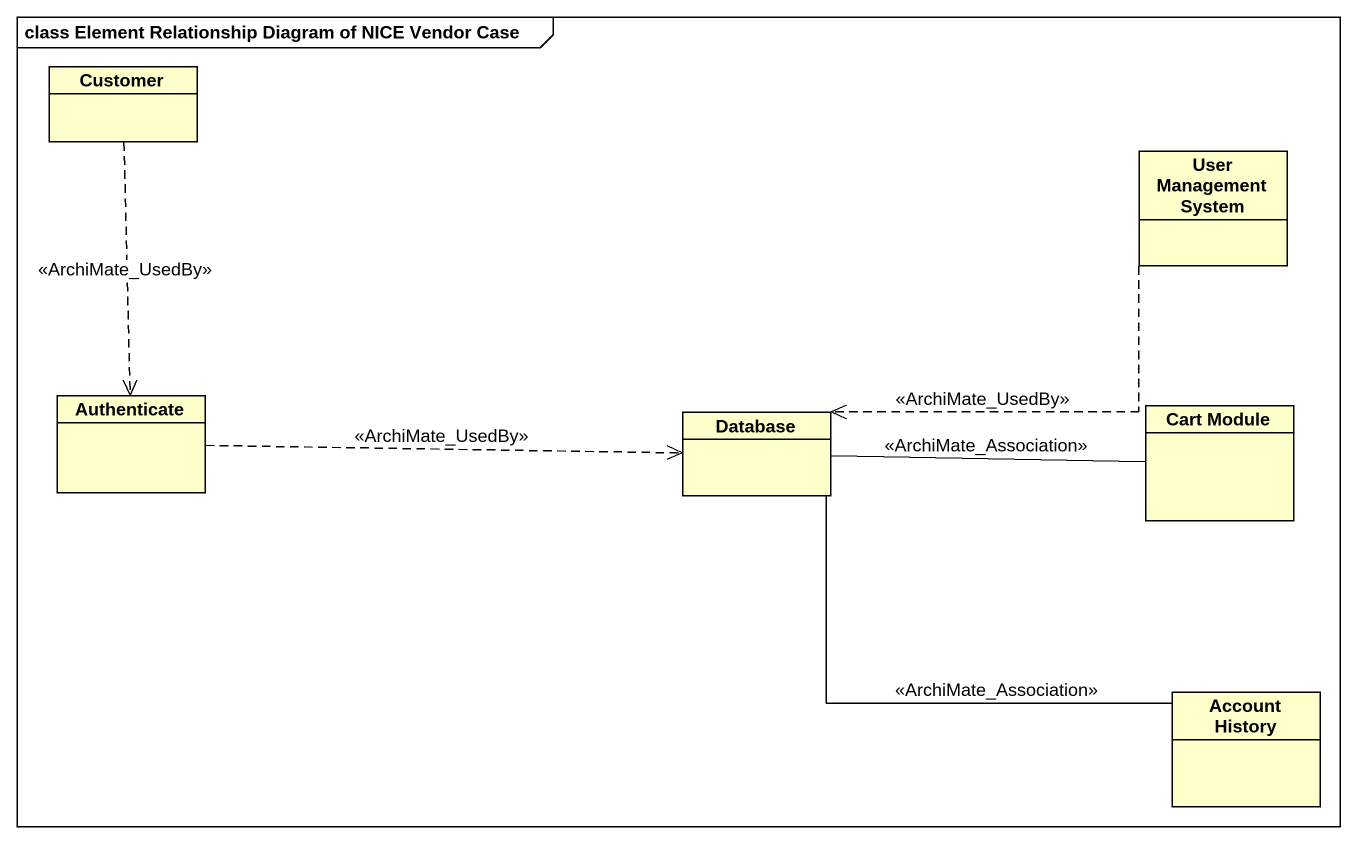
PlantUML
@startuml
mainframe class Element Relationship Diagram of NICE Vendor Case
hide circle
hide empty members
class Customer
class "User Management System" as User_Management_System
class Authenticate
class "Database" as Database_
class "Cart Module" as Cart_Module
class "Account History" as Account_History
Customer ..> Authenticate : <<ArchiMate_UsedBy>>
User_Management_System .left.> Database_ : <<ArchiMate_UsedBy>>
Authenticate .right.> Database_ : <<ArchiMate_UsedBy>>
Database_ -right- Cart_Module : <<ArchiMate_Association>>
Database_ -- Account_History : <<ArchiMate_Association>>
@enduml
